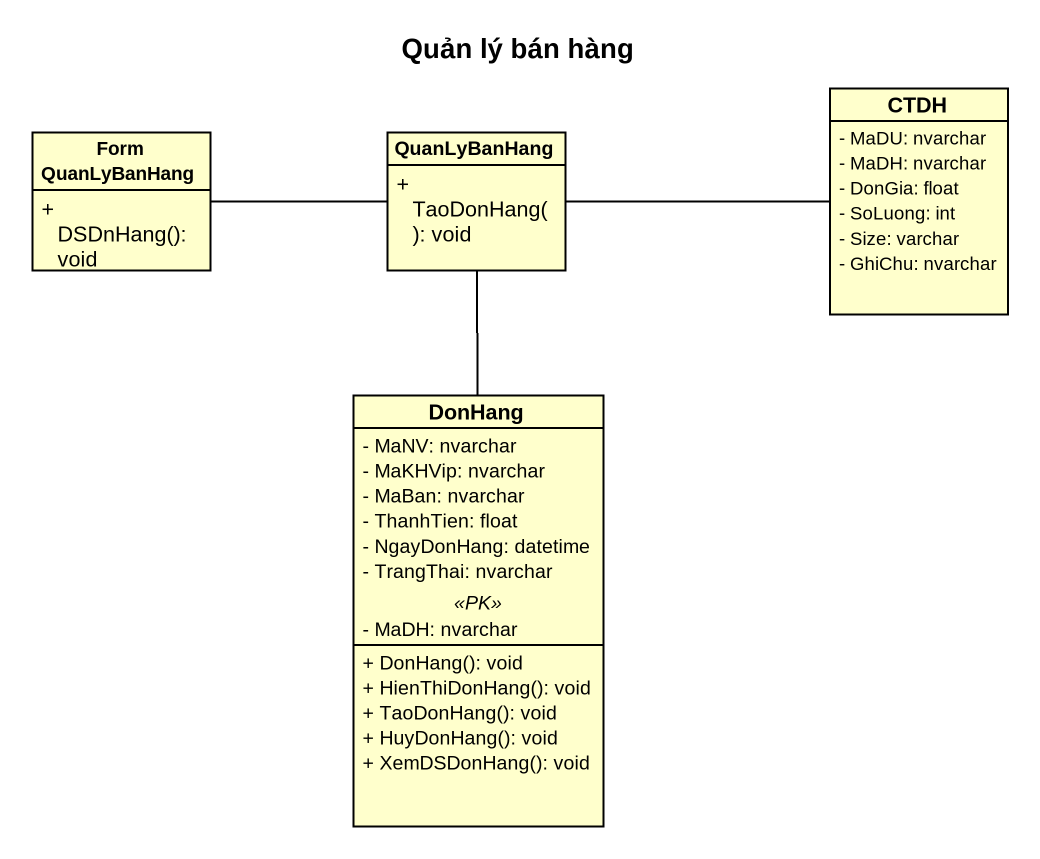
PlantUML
@startuml
title Quản lý bán hàng
hide circle
hide empty members
skinparam classAttributeIconSize 0
class "Form QuanLyBanHang" as Form_QuanLyBanHang {
  + DSDnHang(): void
}
class QuanLyBanHang {
  + TaoDonHang(): void
}
class CTDH {
  - MaDU: nvarchar
  - MaDH: nvarchar
  - DonGia: float
  - SoLuong: int
  - Size: varchar
  - GhiChu: nvarchar
}
class DonHang {
  - MaNV: nvarchar
  - MaKHVip: nvarchar
  - MaBan: nvarchar
  - ThanhTien: float
  - NgayDonHang: datetime
  - TrangThai: nvarchar
  .. <<PK>> ..
  - MaDH: nvarchar
  --
  + DonHang(): void
  + HienThiDonHang(): void
  + TaoDonHang(): void
  + HuyDonHang(): void
  + XemDSDonHang(): void
}
Form_QuanLyBanHang -right- QuanLyBanHang
QuanLyBanHang -right- CTDH
QuanLyBanHang -- DonHang
@enduml
